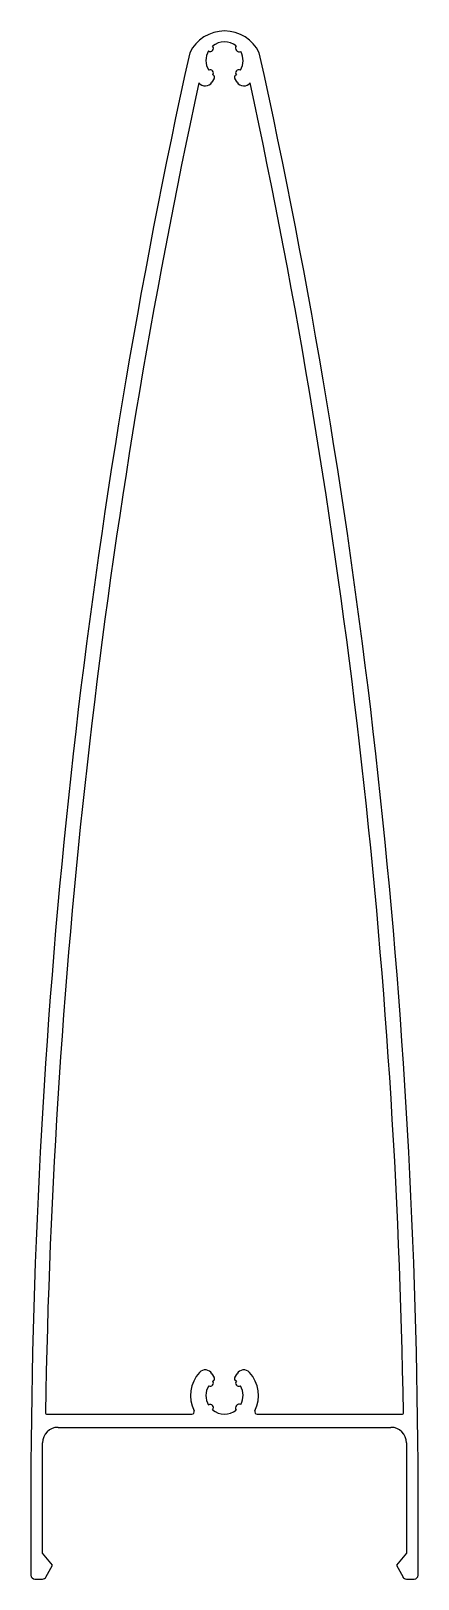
# Model space of a CAD drawing. Extents: x 643 to 693, y -575 to -375.
import ezdxf

# ---------------------------------------------------------------- set-up
doc = ezdxf.new("R2010")
doc.units = 0
doc.header["$LTSCALE"] = 15
doc.layers.add('290304SEND', color=182, linetype='CONTINUOUS')

msp = doc.modelspace()

# ---------------------------------------------------------------- linework, layer by layer
at = {"layer": '290304SEND', "color": 0}
for p, q in [((666.64, -381.53), (666.35, -382.02)), ((666.45, -381.06), (666.55, -381.14)), ((669.6, -382.02), (669.32, -381.53)), ((669.4, -381.14), (669.51, -381.06)), ((666.35, -548.89), (666.64, -549.39)), ((666.55, -549.78), (666.45, -549.86)), ((669.32, -549.39), (669.6, -548.89)), ((669.51, -549.86), (669.4, -549.78)), ((645.05, -554.11), (663.77, -554.11)), ((646.48, -555.81), (689.48, -555.81)), ((672.18, -554.11), (690.9, -554.11)), ((644.48, -572.05), (644.48, -557.81)), ((691.48, -557.81), (691.48, -572.05)), ((642.98, -560.41), (642.98, -574.91)), ((692.98, -574.91), (692.98, -560.41)), ((645.78, -573.6), (644.48, -572.05)), ((644.92, -575.15), (645.78, -573.6)), ((691.48, -572.05), (690.18, -573.6)), ((690.18, -573.6), (691.04, -575.15)), ((643.48, -575.41), (644.48, -575.41)), ((691.47, -575.41), (692.48, -575.41))]:
    msp.add_line(p, q, dxfattribs=at)
for centre, radius, start, end in [((667.98, -380.41), 5, 25.9099, 154.0901), ((667.98, -379.21), 2.4, 149.5604, 211.5865), ((666.14, -377.67), 0.4, 234.7802, 45.2198), ((667.98, -379.21), 2.4, 51.4783, 130.4396), ((669.89, -377.6), 0.5, 147.2175, 292.7825), ((1515.79, -566.39), 872.83, 167.55061, 179.6076), ((667.98, -379.21), 2.4, 328.4135, 28.5217), ((-179.83, -566.39), 872.83, 0.3924, 12.44939), ((666.14, -380.81), 0.4, 321.0778, 120.9865), ((666.38, -381.38), 0.3, 330, 53.6206), ((669.58, -381.38), 0.3, 126.3794, 210), ((669.82, -380.81), 0.4, 59.0135, 218.9222), ((1524.39, -568.34), 879.66, 167.77724, 179.05983), ((665.49, -381.52), 1, 215.5641, 330), ((670.47, -381.52), 1, 210, 324.4357), ((-187.91, -568.25), 879.12, 0.93516, 12.2246), ((667.98, -551.71), 4.4, 137.1046, 206.5345), ((665.49, -549.39), 1, 30, 137.1046), ((666.14, -550.11), 0.4, 239.0135, 38.9222), ((666.38, -549.54), 0.3, 306.3794, 30), ((669.58, -549.54), 0.3, 150, 233.6206), ((669.82, -550.11), 0.4, 141.0778, 300.9865), ((670.47, -549.39), 1, 42.8954, 150), ((667.98, -551.71), 4.4, 333.4655, 42.8954), ((667.98, -551.71), 2.4, 148.4135, 210.4396), ((667.98, -551.71), 2.4, 331.4783, 31.5865), ((645.05, -553.91), 0.2, 179.0598, 270), ((663.77, -553.81), 0.3, 270, 26.5345), ((666.14, -553.25), 0.4, 314.7802, 125.2198), ((667.98, -551.71), 2.4, 229.5604, 308.5217), ((669.89, -553.32), 0.5, 67.2175, 212.7825), ((672.18, -553.81), 0.3, 153.4655, 270), ((690.9, -553.91), 0.2, 270, 0.9352), ((646.48, -557.81), 2, 90, 180), ((689.48, -557.81), 2, 0, 90), ((643.48, -574.91), 0.5, 180, 270), ((644.48, -574.91), 0.5, 270, 331.0564), ((691.47, -574.91), 0.5, 208.9436, 270), ((692.48, -574.91), 0.5, 270, 0)]:
    msp.add_arc(centre, radius, start, end, dxfattribs=at)

doc.saveas('drawing.dxf')
